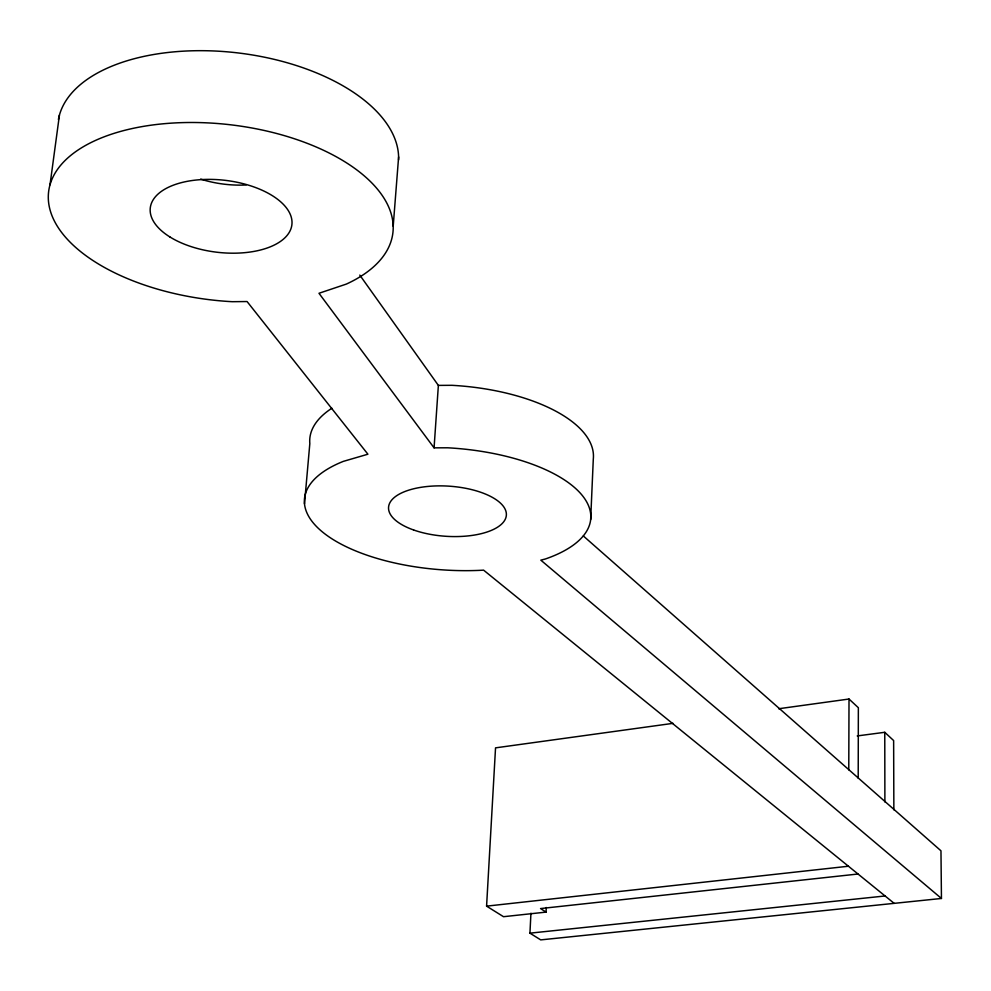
<?xml version="1.0" encoding="UTF-8"?>
<svg xmlns="http://www.w3.org/2000/svg" width="991" height="991" viewBox="0 0 991 991"><rect width="100%" height="100%" fill="white"/><g stroke="black" fill="none" stroke-linecap="round" stroke-linejoin="round"><path stroke-width="1.49" d="M858.206 778.183L858.355 707.723L849.014 699.027L778.629 708.751M848.767 769.871L849.014 699.027M590.661 519.569L593.299 459.093A142.122 63.164 3.8 0 0 451.933 385.313L438.369 385.4L359.783 275.089M673.038 723.343L495.537 747.858L486.581 906.146L503.515 916.7L546.066 912.104L546.276 907.496M583.327 535.958L940.967 850.811L941.45 898.465L540.714 939.889L529.937 933.163L530.941 913.207M941.45 898.465L540.826 560.15L545.384 558.986A143.472 61.083 3.8 0 0 580.85 493.766A143.472 61.083 3.8 0 0 447.759 447.796L434.07 447.845L438.369 385.4M393.204 226.233L398.617 156.925M304.497 503.8L309.824 443.584A142.122 63.164 3.8 0 1 331.886 408.242M50.021 184.784L59.423 115.167M857.24 735.929L884.765 732.299L893.634 740.562L893.857 809.845M486.581 906.146L848.432 866.233M858.008 874.012L540.553 908.561L546.066 912.104M529.937 933.163L885.074 895.975M894.167 903.346L483.558 570.11L482.667 570.209A143.472 61.083 3.8 0 1 324.131 533.307A143.472 61.083 3.8 0 1 343.295 461.385L367.909 454.212L247.069 301.537L232.241 301.698A173.363 88.088 6.8 0 1 51.978 179.247A173.363 88.088 6.8 0 1 300.595 140.883A173.363 88.088 6.8 0 1 346.317 284.095L318.978 293.274L434.07 447.845M884.765 732.299L884.889 801.954M58.407 119.539A171.406 90.738 7 0 1 237.927 52.919A171.406 90.738 7 0 1 398.593 159.885M246.115 184.97A70.497 37.274 7 0 1 200.653 179.111M413.606 529.974A59.026 25.109 3.8 0 0 506.153 516.621A59.026 25.109 3.8 0 0 422.624 487.064A59.026 25.109 3.8 0 0 413.606 529.974M169.895 236.948A71.302 36.184 6.8 0 0 289.211 232.427A71.302 36.184 6.8 0 0 204.196 179.47A71.302 36.184 6.8 0 0 169.895 236.948"/></g></svg>
